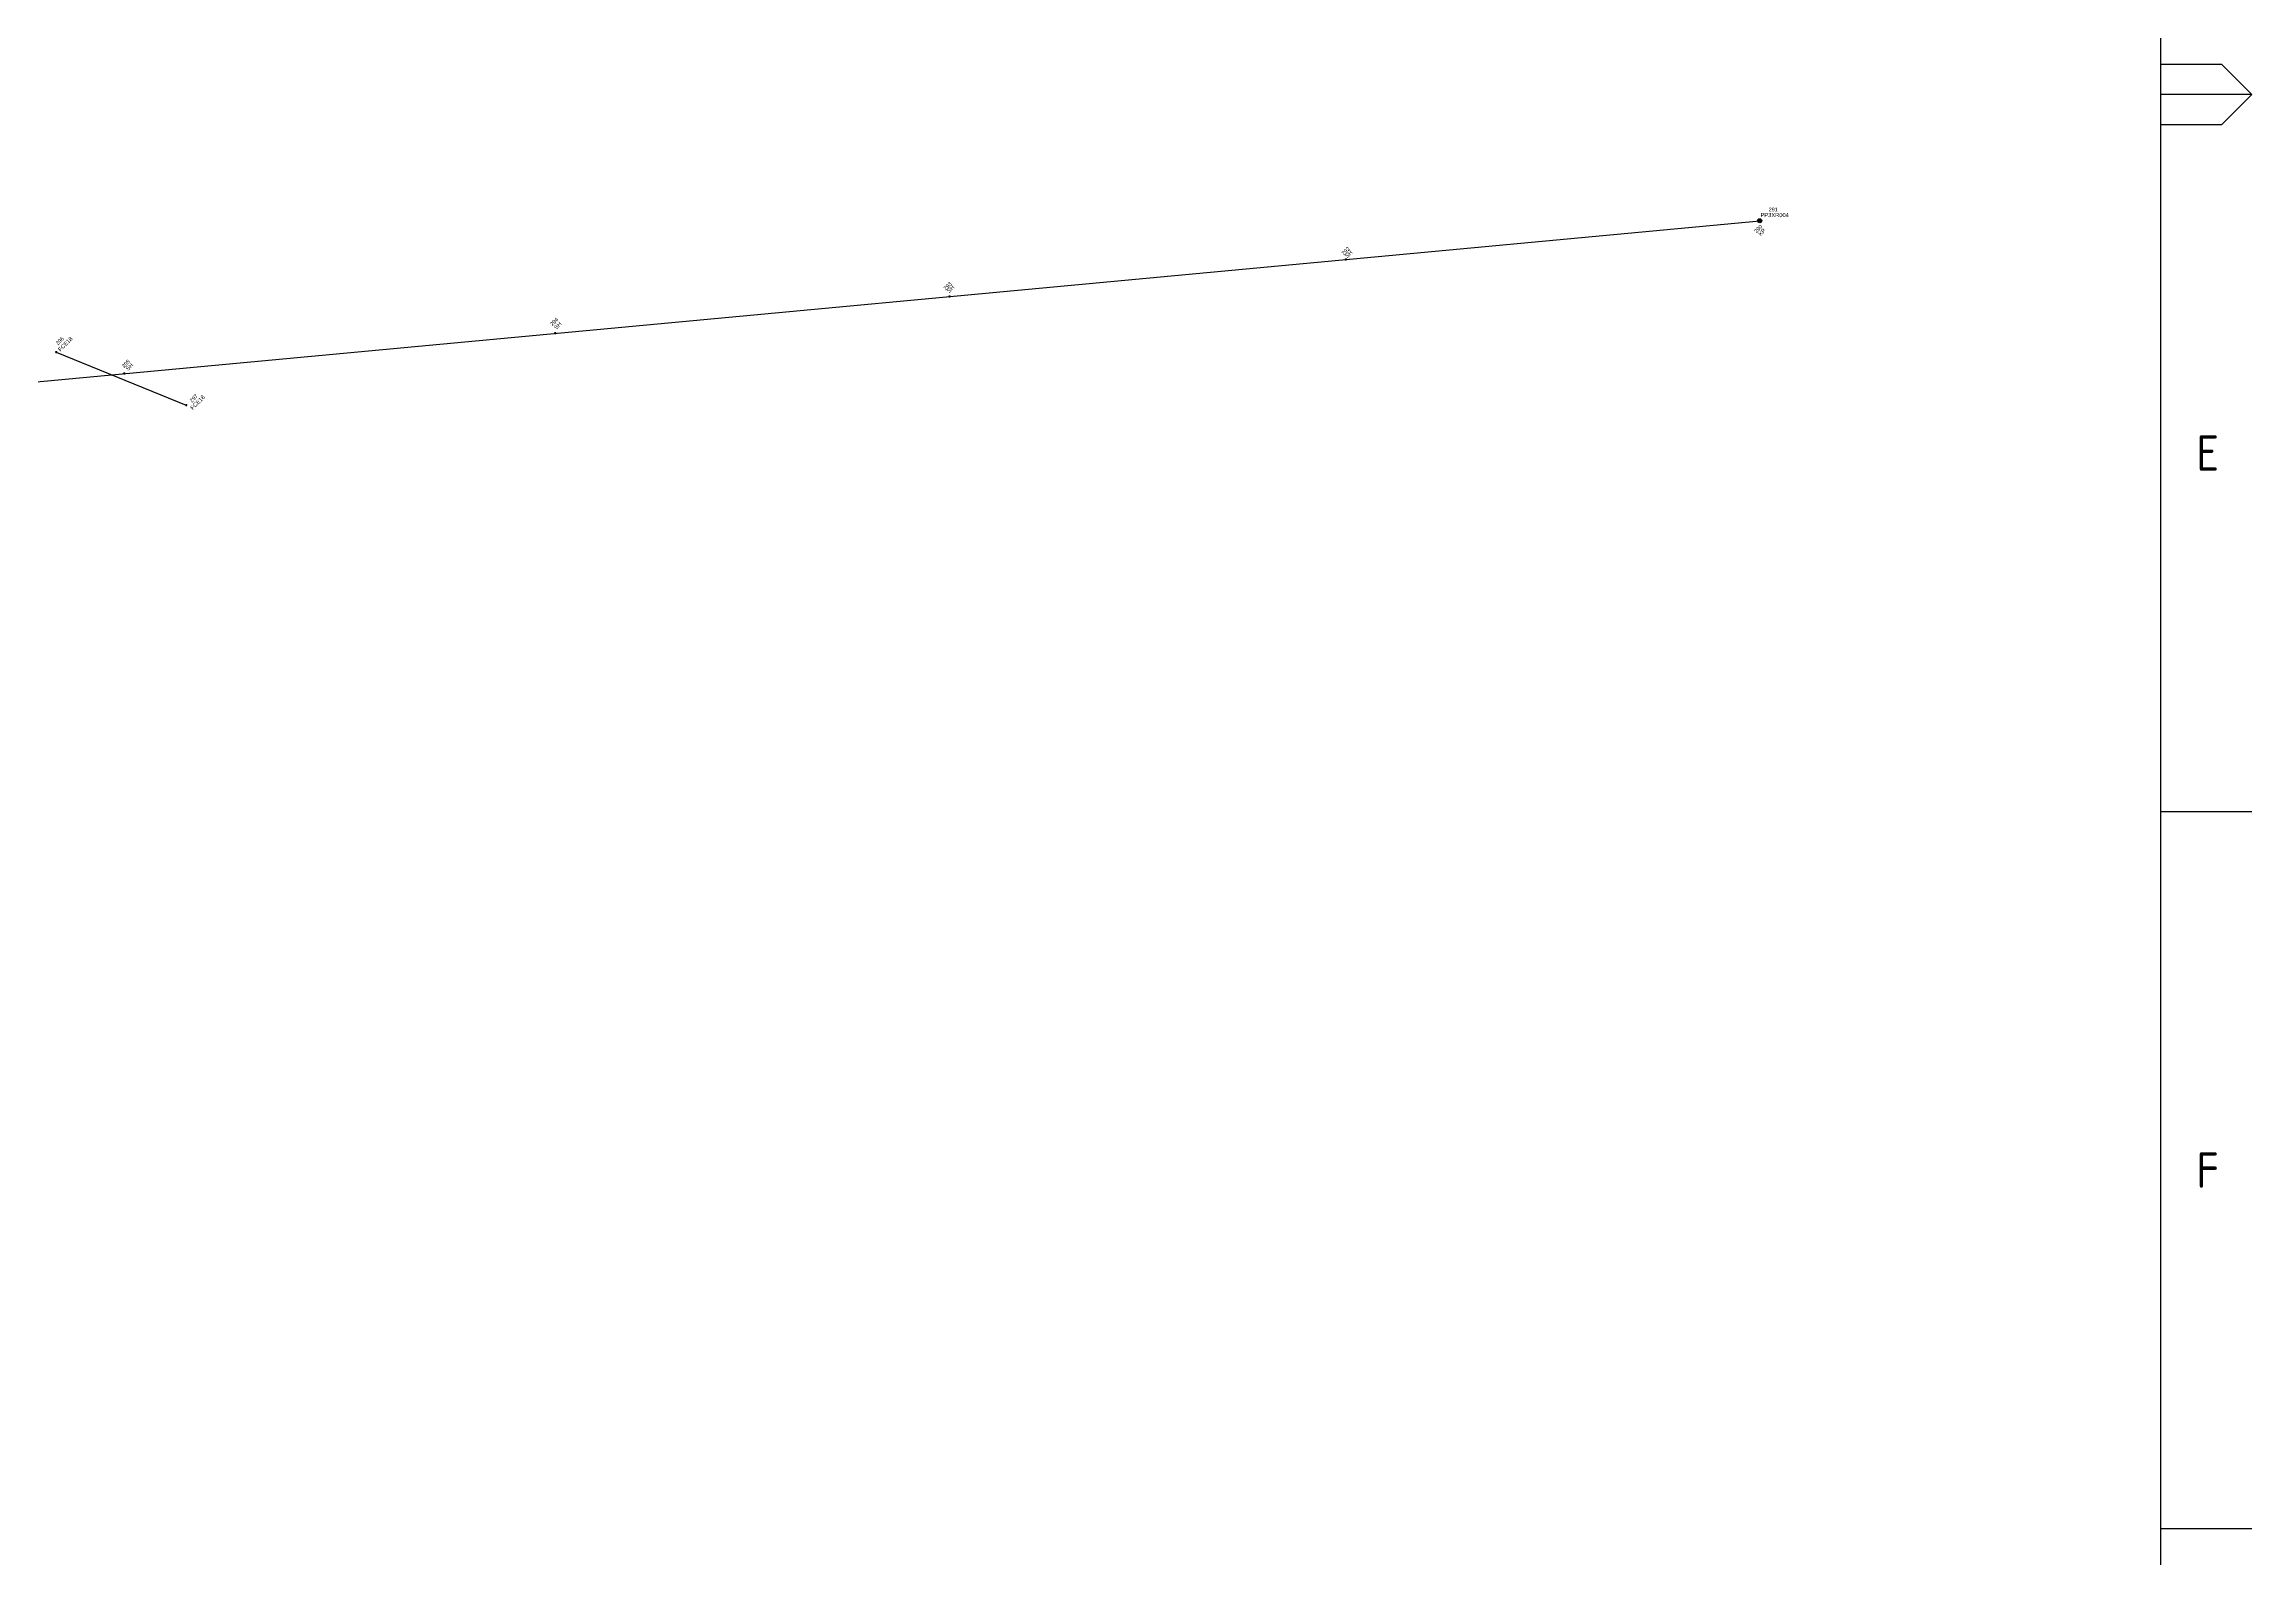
# Paper-space layout 'A1 (2)' of a CAD drawing. Header units: metres. Extents: x -2753 to 2620, y -417 to 3106.
# Drawn here: x 594.9 to 812.8, y 145.7 to 295.2 of the extents above; entities that cross this region are included whole.
import ezdxf
from ezdxf.enums import TextEntityAlignment as Align

# ---------------------------------------------------------------- set-up
doc = ezdxf.new("R2010")
doc.units = ezdxf.units.M
doc.layers.get('0').update_dxf_attribs({"color": 6})
for name, color, linetype in [('Notes', 7, 'Continuous'), ('SupportsUG_SP_EXT', 7, 'Continuous'), ('TEXT1', 7, 'Continuous')]:
    doc.layers.add(name, color=color, linetype=linetype)
doc.styles.add('ARIAL', font='arial.ttf', dxfattribs={"height": 2})
doc.styles.add('iecISOCP', font='isocp.shx')
doc.styles.get("Standard").update_dxf_attribs({"font": 'arial.ttf'})

# ---------------------------------------------------------------- blocks, each defined once
blk = doc.blocks.new('A1_FRAME_TITLE')
at = {"layer": 'Notes', "color": 3, "linetype": 'Continuous'}
blk.add_line((824.37, 5.97), (824.37, 574.39), dxfattribs=at)
at = {"layer": 'Notes', "linetype": 'Continuous'}
for p, q in [((824.37, 293.18), (830.35, 293.18)), ((830.35, 293.18), (833.35, 290.18)), ((833.35, 290.18), (824.35, 290.18)), ((833.35, 290.18), (830.35, 287.18)), ((830.35, 287.18), (824.37, 287.18)), ((824.35, 219.43), (833.35, 219.43)), ((824.35, 148.68), (833.35, 148.68))]:
    blk.add_line(p, q, dxfattribs=at)
blk.add_attdef('DRAFT_NUM', (29.9, 23.29), '', height=2.5, rotation=90)
at = {"layer": 'Notes', "color": 7, "style": 'iecISOCP'}
for s, p in [('E', (827.87, 253.06)), ('F', (827.87, 182.31))]:
    blk.add_text(s, height=3.5, dxfattribs=at).set_placement(p)
at = {"layer": 'Notes', "color": 7, "style": 'iecISOCP', "flags": 8}
blk.add_attdef('VERSION_NO', text='', height=2.5, rotation=90, dxfattribs=at).set_placement((302.04, 43.81), align=Align.MIDDLE_CENTER)
at = {"layer": 'Notes', "color": 7, "style": 'iecISOCP'}
for tag, p in [('CAP_NO', (513.19, 43.46)), ('IE_NUM', (513.05, 37.81)), ('REF_No_1', (335.24, 32.31)), ('REF_1', (362.52, 32.31)), ('GEN_WO', (441.71, 31.76)), ('HV_SWITCH', (513.46, 32.16)), ('REF_No_2', (335.24, 26.31)), ('REF_2', (362.52, 26.31)), ('UBD_REF', (513.05, 25.83)), ('OH_WO', (441.71, 25.81)), ('REF_No_3', (335.24, 20.31)), ('REF_3', (362.52, 20.31)), ('UG_WO', (441.71, 20.05)), ('GIS_MAP_No', (513.05, 20.04)), ('REF_No_4', (335.24, 14.31)), ('REF_4', (362.52, 14.31)), ('SUB_WO', (441.71, 13.81)), ('HV_OP_DIAG', (513.33, 14.2)), ('LGA', (512.95, 7.78))]:
    blk.add_attdef(tag, p, '', height=2.5, dxfattribs=at)
at = {"layer": 'Notes', "style": 'iecISOCP'}
for tag, p in [('T1', (684.37, 39.47)), ('T2', (684.37, 34.35)), ('T3', (684.37, 28.92)), ('T4', (684.37, 23.66)), ('T5', (684.37, 18.23)), ('T6', (684.37, 12.97))]:
    blk.add_attdef(tag, text='', height=3.5, dxfattribs=at).set_placement(p, align=Align.CENTER)
at = {"layer": 'Notes', "color": 7, "style": 'iecISOCP'}
for tag, p in [('scale', (567.76, 33.27)), ('DRAWN', (567.76, 24.93)), ('DATE', (567.76, 16.88)), ('DESIGN', (605.62, 9.15)), ('CHD', (567.76, 8.37))]:
    blk.add_attdef(tag, text='', height=2.5, dxfattribs=at).set_placement(p, align=Align.CENTER)
at = {"layer": 'Notes', "color": 4, "style": 'iecISOCP'}
blk.add_attdef('NUM', text='', height=7, dxfattribs=at).set_placement((792.37, 20.12), align=Align.MIDDLE_CENTER)
at = {"layer": 'Notes', "color": 1, "style": 'iecISOCP'}
blk.add_attdef('REV', text='', height=5, dxfattribs=at).set_placement((820.05, 17.1), align=Align.CENTER)
at = {"layer": 'Notes', "color": 7, "style": 'iecISOCP'}
for tag, p in [('NS', (790.71, 8.12)), ('SHTS', (805.41, 8.12))]:
    blk.add_attdef(tag, text='', height=2.5, dxfattribs=at).set_placement(p, align=Align.MIDDLE)
at = {"layer": 'Notes', "style": 'iecISOCP'}
blk.add_attdef('ExportID', (9.08, 2.39), '', height=2.5, dxfattribs=at)
at = {"layer": 'Notes', "style": 'iecISOCP', "flags": 1}
for tag, p in [('ProjectType', (14.17, -26.8)), ('ProjectNumber', (23.56, -26.82)), ('DrawingNumber', (35.51, -26.8)), ('ProjectDescription', (47.56, -26.83)), ('ExportDate', (60.28, -26.79)), ('ExportUserName', (69.15, -26.8)), ('DesignerCompanyName', (81.48, -26.79)), ('ExportAreaOfInterest', (97.1, -26.81)), ('GIS_SUCCESS', (112, -26.78)), ('CAD_SUCCESS', (121.79, -26.78)), ('DEPOTCODE', (132.11, -26.88)), ('ExportCategories', (140.08, -26.8)), ('Comments', (154.38, -26.88))]:
    blk.add_attdef(tag, p, '', height=1, dxfattribs=at)
blk = doc.blocks.new('POWER POLE')
h = blk.add_hatch(color=256)
h.paths.add_polyline_path([(-1, 0, 1), (1, 0, 1)])
h.paths.add_polyline_path([(0.7, 0, -1), (-0.7, 0, -1)], flags=16)
for radius in [0.996, 0.563]:
    blk.add_circle((0, 0), radius)
at = {"layer": 'TEXT1', "style": 'ARIAL'}
blk.add_text('PP', height=0.56, rotation=302.7042, dxfattribs=at).set_placement((-0.5, 0.3))

psp = doc.layouts.new('A1 (2)')

# ---------------------------------------------------------------- linework, layer by layer
at = {"layer": 'Notes'}
for p, q in [((557.92, 258.47), (764.23, 277.73)), ((764.23, 277.83), (764.23, 277.63)), ((764.29, 277.76), (764.29, 277.56)), ((723.38, 274.02), (723.38, 273.82)), ((684.27, 270.37), (684.27, 270.17)), ((645.35, 266.73), (645.35, 266.53)), ((596.08, 264.86), (596.08, 264.66)), ((596.08, 264.76), (608.9, 259.52)), ((602.8, 262.76), (602.8, 262.56)), ((608.9, 259.62), (608.9, 259.42))]:
    psp.add_line(p, q, dxfattribs=at)
for points in [[(764.33, 277.73), (764.23, 277.73), (764.13, 277.73)], [(764.39, 277.66), (764.29, 277.66), (764.19, 277.66)], [(723.48, 273.92), (723.38, 273.92), (723.28, 273.92)], [(684.37, 270.27), (684.27, 270.27), (684.17, 270.27)], [(645.45, 266.63), (645.35, 266.63), (645.25, 266.63)], [(596.18, 264.76), (596.08, 264.76), (595.98, 264.76)], [(602.9, 262.66), (602.8, 262.66), (602.7, 262.66)], [(609, 259.52), (608.9, 259.52), (608.8, 259.52)]]:
    psp.add_lwpolyline(points, dxfattribs=at)

# ---------------------------------------------------------------- block references
at = {"layer": 'Notes', "xscale": 0.2, "yscale": 0.2, "zscale": 0.2, "rotation": 57.29577951308232}
psp.add_blockref('POWER POLE', (764.23, 277.73), dxfattribs=at)
at = {"layer": 'SupportsUG_SP_EXT'}
psp.add_blockref('A1_FRAME_TITLE', (-20.55, 0), dxfattribs=at)

# ---------------------------------------------------------------- texts
at = {"layer": 'Notes'}
for s, height, p in [('291', 0.381, (765.12, 278.65)), ('PP3XR004', 0.404, (764.31, 278.09))]:
    psp.add_text(s, height=height, dxfattribs=at).set_placement(p)
for s, height, p in [('290', 0.381, (763.91, 276.49)), ('KP', 0.404, (764.33, 276.19)), ('292', 0.381, (723.18, 274.3)), ('SH', 0.404, (723.53, 274.02)), ('293', 0.381, (683.89, 270.84)), ('SH', 0.404, (684.24, 270.57)), ('294', 0.381, (645.06, 267.32)), ('296', 0.381, (596.26, 265.43)), ('FCE18', 0.404, (596.5, 264.8)), ('SH', 0.404, (645.45, 266.97)), ('295', 0.381, (602.78, 263.18)), ('SH', 0.404, (603.18, 262.9)), ('297', 0.381, (609.48, 259.77)), ('FCE18', 0.404, (609.56, 259.05))]:
    psp.add_text(s, height=height, rotation=45, dxfattribs=at).set_placement(p)

doc.saveas('drawing.dxf')
